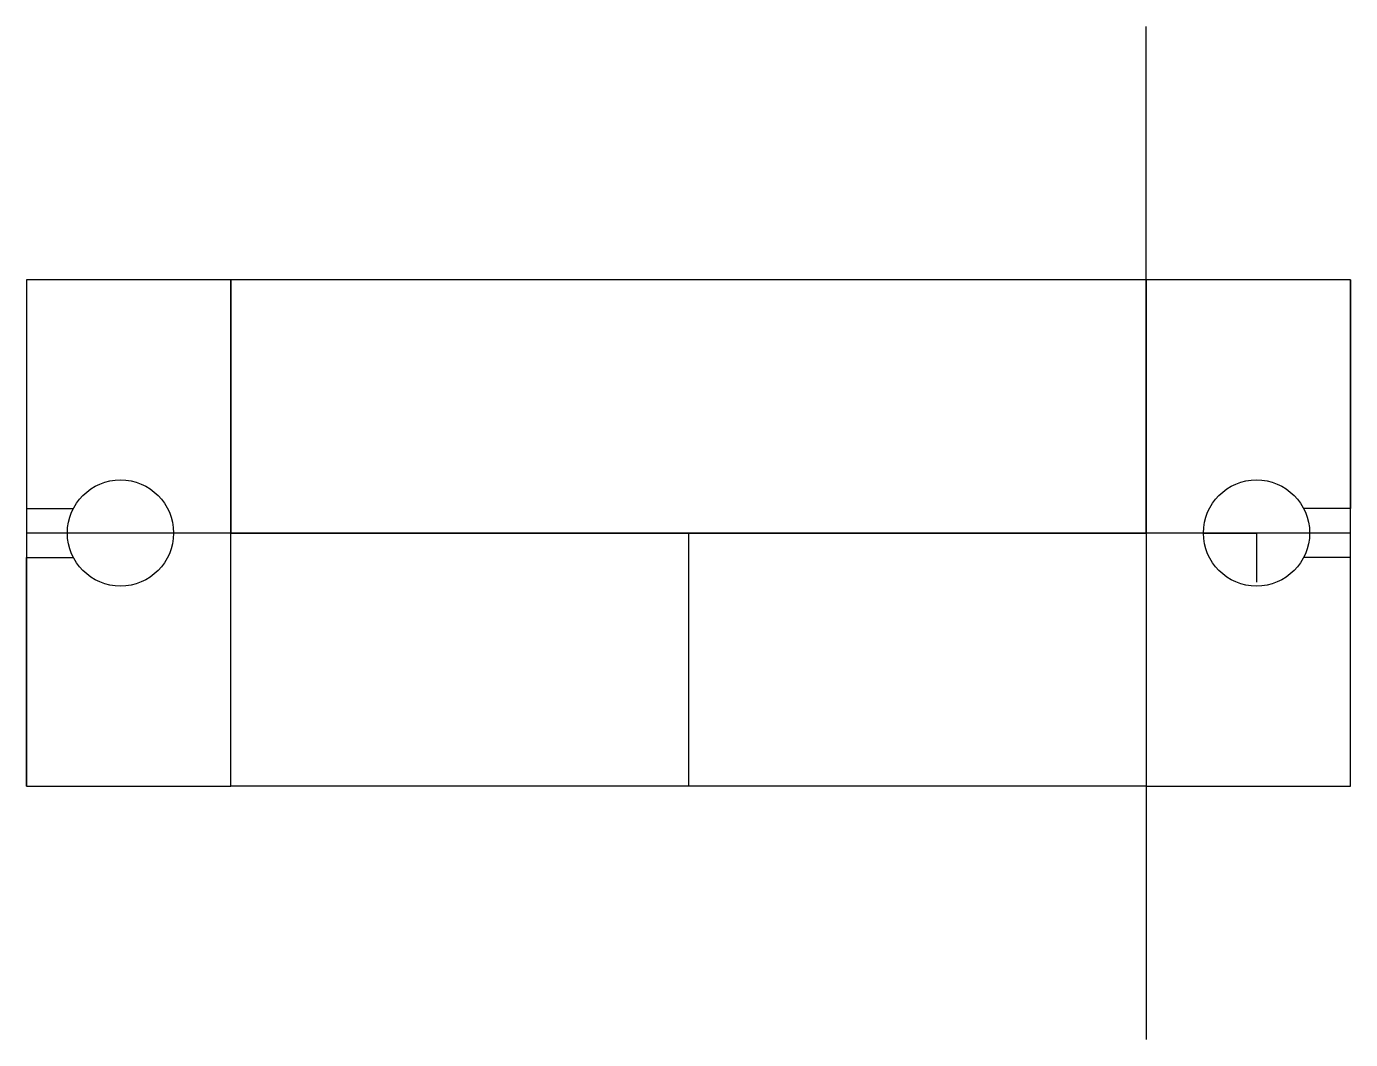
# Model space of a CAD drawing. Header units: millimetres. Extents: x -16.2 to 16.2, y -12.4 to 12.4.
import ezdxf

# ---------------------------------------------------------------- set-up
doc = ezdxf.new("R2010")
doc.units = ezdxf.units.MM
doc.layers.get('0').update_dxf_attribs({"linetype": 'CONTINUOUS'})

msp = doc.modelspace()

# ---------------------------------------------------------------- linework, layer by layer
for p, q in [((11.2, 0), (11.2, 12.4)), ((-16.2, 6.2), (-16.2, 0.6)), ((-11.2, 6.2), (-11.2, 0)), ((11.2, 6.2), (-11.2, 6.2)), ((16.2, 6.2), (11.2, 6.2)), ((11.2, 6.2), (11.2, -6.2)), ((16.2, -6.2), (16.2, 6.2)), ((16.2, 6.2), (16.2, 0.6)), ((-16.2, 0.6), (-15.053, 0.6)), ((16.2, 0.6), (15.053, 0.6)), ((16.2, 0), (-16.2, 0)), ((-11.2, 0), (11.2, 0)), ((11.2, 0), (11.2, -12.4)), ((16.2, 0), (12.6, 0)), ((12.6, 0), (13.9, 0)), ((13.9, 0), (13.9, -1.2)), ((-11.2, -6.2), (-11.2, 0)), ((0, 0), (0, -6.2)), ((-16.2, -0.6), (-15.053, -0.6)), ((-16.2, -6.2), (-16.2, -0.6)), ((16.2, -0.6), (15.053, -0.6)), ((16.2, -6.2), (16.2, -0.6)), ((11.2, -6.2), (-11.2, -6.2)), ((11.2, -6.2), (16.2, -6.2))]:
    msp.add_line(p, q)
msp.add_lwpolyline([(-16.2, -6.2), (-11.2, -6.2), (-11.2, 6.2), (-16.2, 6.2)], close=True)
for centre in [(-13.9, 0), (13.9, 0)]:
    msp.add_circle(centre, 1.3)

doc.saveas('drawing.dxf')
